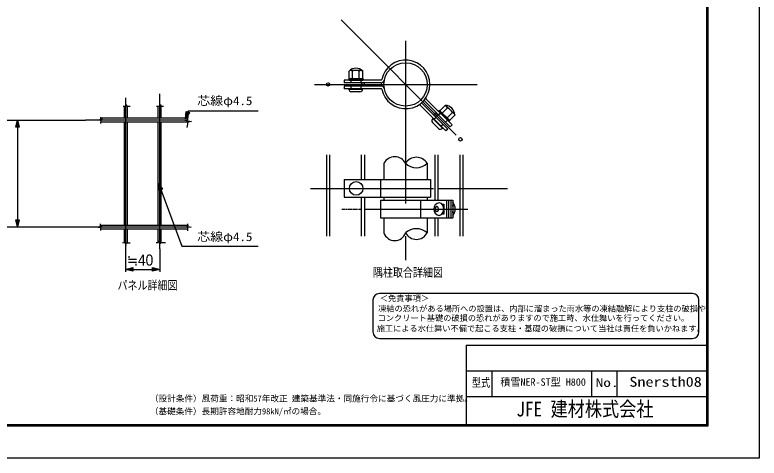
# Model space of a CAD drawing. Units: millimetres, scale not verified. Extents: x -1676 to 4264, y -2100 to 2100.
# Drawn here: x 1358 to 4264, y -2100 to -371 of the extents above; entities that cross this region are included whole.
import ezdxf
from ezdxf.enums import TextEntityAlignment as Align

# ---------------------------------------------------------------- set-up
doc = ezdxf.new("R2010")
doc.units = ezdxf.units.MM
doc.header["$LTSCALE"] = 20
doc.linetypes.add('USER1', pattern=[50.8, 31.75, -6.35, 6.35, -6.35])
doc.linetypes.add('USER2', pattern=[1.125, 0.75, -0.125, 0.125, -0.125])
doc.layers.add('0-1_WAKU', color=7, linetype='Continuous')
for name, color, linetype, lineweight in [('0-2_1', 7, 'Continuous', 25), ('0-3_0', 7, 'Continuous', 25), ('0-5_CENTLN-L', 4, 'USER1', 25), ('0-6_2', 7, 'Continuous', 25), ('0-7_D-TTL-TXT', 2, 'Continuous', 25)]:
    doc.layers.add(name, color=color, linetype=linetype, lineweight=lineweight)
doc.styles.add('ＭＳ ゴシック', font='')
doc.styles.add('ＭＳ Ｐゴシック', font='')
doc.styles.get('ＭＳ ゴシック').set_extended_font_data('MS Gothic')
doc.styles.get('ＭＳ Ｐゴシック').set_extended_font_data('MS PGothic')

msp = doc.modelspace()

# ---------------------------------------------------------------- linework, layer by layer
at = {"layer": '0-2_1', "color": 4, "linetype": 'USER1'}
for p, q in [((2631.64, -391.03), (3124.18, -883.56)), ((2883.54, -472.22), (2883.13, -1327.43)), ((2527.53, -642.37), (3224.08, -642.37)), ((2512.47, -1048.18), (2992.14, -1048.18)), ((3009.46, -1048.18), (3280.65, -1048.18)), ((2722.47, -1128.73), (3126.59, -1128.73))]:
    msp.add_line(p, q, dxfattribs=at)
at = {"layer": '0-2_1'}
for p, q in [((2787.98, -625.38), (2644.01, -625.38)), ((2644.01, -625.38), (2644.01, -635.71)), ((2787.98, -635.71), (2644.01, -635.71)), ((2718.1, -620.37), (2661.43, -620.37)), ((2661.43, -620.37), (2661.43, -625.37)), ((2669.84, -625.38), (2669.84, -635.71)), ((2708.59, -625.38), (2708.59, -635.71)), ((2718.1, -620.37), (2718.1, -625.37)), ((2787.98, -649.04), (2644.01, -649.04)), ((2644.01, -649.04), (2644.01, -659.38)), ((2787.98, -659.38), (2644.01, -659.38)), ((2669.84, -649.04), (2669.84, -659.38)), ((2708.59, -649.04), (2708.59, -659.38)), ((2938.93, -722.36), (3040.73, -824.16)), ((2946.23, -715.05), (3048.04, -816.85)), ((2955.66, -705.62), (3057.47, -807.42)), ((2962.97, -698.31), (3064.77, -800.12)), ((1784.27, -727.74), (1784.27, -774.33)), ((1796.27, -727.74), (1796.27, -774.33)), ((1917.6, -774.33), (1917.6, -727.74)), ((1929.6, -774.33), (1929.6, -727.74)), ((3019.11, -754.45), (3011.8, -761.76)), ((3011.8, -761.76), (3019.1, -754.45)), ((3015.38, -743.65), (3011.84, -747.18)), ((3011.84, -747.18), (3051.91, -787.25)), ((3011.84, -747.19), (3051.91, -787.26)), ((3015.38, -743.65), (3055.45, -783.72)), ((1796.27, -774.33), (1691.83, -774.33)), ((1962.94, -774.33), (1796.27, -774.33)), ((2032.71, -774.33), (1962.94, -774.33)), ((3002.38, -771.18), (2995.07, -778.48)), ((3046.51, -781.85), (3039.2, -789.16)), ((3055.45, -783.72), (3051.91, -787.25)), ((1796.27, -789.33), (1691.83, -789.33)), ((1784.27, -789.33), (1784.27, -1191)), ((1796.27, -789.33), (1796.27, -1191)), ((1962.94, -789.33), (1796.27, -789.33)), ((1917.6, -1191), (1917.6, -789.33)), ((1929.6, -1191), (1929.6, -789.33)), ((2032.71, -789.33), (1962.94, -789.33)), ((3029.77, -798.59), (3022.46, -805.89)), ((3064.77, -800.12), (3057.47, -807.42)), ((3048.04, -816.85), (3040.73, -824.16)), ((2574.47, -916.89), (2574.47, -1234.56)), ((2586.47, -916.89), (2586.47, -1234.56)), ((2710.47, -916.89), (2710.47, -1012.87)), ((2722.47, -916.89), (2722.47, -1012.87)), ((2997.46, -916.89), (2997.46, -1082.87)), ((3009.46, -916.89), (3009.46, -1082.87)), ((3094.75, -916.89), (3094.75, -1234.56)), ((3106.76, -916.89), (3106.76, -1234.56)), ((2643.6, -1012.87), (2980.58, -1012.87)), ((2785.69, -1012.87), (2785.69, -1082.87)), ((2980.58, -1012.87), (2980.58, -1082.87)), ((2643.6, -1082.87), (2980.58, -1082.87)), ((2710.47, -1082.87), (2710.47, -1234.56)), ((2722.47, -1082.87), (2722.47, -1234.56)), ((2785.69, -1093.42), (3043.14, -1093.42)), ((2785.69, -1093.42), (2785.69, -1163.42)), ((2941.34, -1093.42), (2941.34, -1163.42)), ((2997.46, -1082.87), (2997.46, -1093.42)), ((3009.46, -1082.87), (3009.46, -1093.42)), ((1691.83, -1191), (1796.27, -1191)), ((1796.27, -1191), (1962.94, -1191)), ((1962.94, -1191), (2032.71, -1191)), ((2785.69, -1163.42), (3043.14, -1163.42)), ((2997.46, -1163.42), (2997.46, -1234.56)), ((3009.46, -1163.42), (3009.46, -1234.56)), ((1691.83, -1206), (1796.27, -1206)), ((1784.27, -1206), (1784.27, -1259.91)), ((1796.27, -1206), (1962.94, -1206)), ((1796.27, -1206), (1796.27, -1259.91)), ((1917.6, -1259.91), (1917.6, -1206)), ((1929.6, -1259.91), (1929.6, -1206)), ((1962.94, -1206), (2032.71, -1206)), ((1790.27, -1284.97), (1790.27, -1304.97)), ((1923.6, -1283.64), (1923.6, -1303.64))]:
    msp.add_line(p, q, dxfattribs=at)
at = {"layer": '0-2_1', "color": 4}
for p, q in [((1789.95, -732.35), (1791.92, -721.48)), ((1791.92, -721.48), (1794.39, -727.41)), ((1924.1, -732.35), (1927.07, -720.98)), ((1927.07, -720.98), (1928.55, -726.91)), ((1780.56, -726.91), (1787.48, -726.91)), ((1787.48, -726.91), (1789.95, -732.35)), ((1794.39, -727.41), (1808.23, -727.41)), ((1910.27, -726.91), (1920.65, -727.41)), ((1920.65, -727.41), (1924.1, -732.35)), ((1928.55, -726.91), (1938.43, -726.91)), ((2023.83, -776.53), (2026.04, -747.76)), ((2028.25, -763.25), (2029.36, -748.86)), ((2036, -751.08), (2028.25, -763.25)), ((2034.29, -745.15), (2308.2, -745.15)), ((1071.13, -781.83), (1633.2, -781.83)), ((1361.22, -809.83), (1368.22, -781.83)), ((1368.22, -781.83), (1368.22, -1198.5)), ((1368.22, -781.83), (1375.22, -809.83)), ((1698.54, -777.31), (1687.67, -781.26)), ((1687.67, -781.26), (1694.09, -783.73)), ((1694.09, -783.73), (1691.62, -794.6)), ((2031.55, -780.36), (2020.93, -782.13)), ((2020.93, -782.13), (2047.48, -787.44)), ((2033.32, -764.43), (2031.55, -780.36)), ((1375.22, -809.83), (1361.22, -809.83)), ((1364.72, -809.83), (1368.22, -795.83)), ((1368.22, -795.83), (1371.72, -809.83)), ((2033.32, -789.21), (2029.78, -810.45)), ((2047.48, -787.44), (2033.32, -789.21)), ((1918.23, -1027.63), (2009.61, -1273.72)), ((1924.7, -1055.09), (1923.1, -1040.75)), ((1923.1, -1040.75), (1931.26, -1052.66)), ((1934.54, -1051.44), (1921.42, -1056.31)), ((1368.22, -1184.5), (1364.72, -1170.5)), ((1371.72, -1170.5), (1368.22, -1184.5)), ((1691.33, -1186.3), (1691.33, -1193.92)), ((2032.5, -1186.77), (2033.45, -1194.39)), ((1088.31, -1198.5), (1629.24, -1198.5)), ((1698.95, -1195.35), (1682.75, -1199.16)), ((1682.75, -1199.16), (1691.8, -1201.07)), ((1691.33, -1193.92), (1698.95, -1195.35)), ((1691.8, -1201.07), (1692.28, -1212.5)), ((2033.45, -1194.39), (2027.73, -1195.35)), ((2027.73, -1195.35), (2045.84, -1199.64)), ((1778.52, -1258.72), (1786.14, -1260.15)), ((1786.14, -1260.15), (1787.57, -1254.43)), ((1787.57, -1254.43), (1791.39, -1270.63)), ((1791.39, -1270.63), (1791.86, -1260.15)), ((1791.86, -1260.15), (1807.59, -1260.15)), ((1910.05, -1258.72), (1919.1, -1259.19)), ((1919.1, -1259.19), (1920.53, -1252.52)), ((1920.53, -1252.52), (1925.29, -1263.96)), ((1925.29, -1263.96), (1926.25, -1258.72)), ((1926.25, -1258.72), (1946.26, -1259.19)), ((2009.61, -1273.72), (2308.2, -1273.72)), ((1790.27, -1304.97), (1790.27, -1374)), ((1923.6, -1303.64), (1923.6, -1374)), ((1790.27, -1364), (1923.6, -1364)), ((1804.27, -1364), (1818.27, -1360.5)), ((1818.27, -1367.5), (1804.27, -1364)), ((1818.27, -1357), (1818.27, -1371)), ((1895.6, -1357), (1923.6, -1364)), ((1895.6, -1371), (1895.6, -1357)), ((1923.6, -1364), (1895.6, -1371))]:
    msp.add_line(p, q, dxfattribs=at)
at = {"layer": '0-2_1', "color": 4, "linetype": 'USER2'}
msp.add_line((2634.05, -1128.73), (2710.47, -1128.73), dxfattribs=at)
at = {"layer": '0-2_1', "color": 4}
for points in [[(2026.04, -747.76), (2039.32, -752.18), (2023.83, -776.53), (2034.29, -745.15)], [(1691.62, -770.39), (1691.62, -778.3), (1698.54, -777.31)], [(1921.42, -1056.31), (1918.23, -1027.63), (1934.54, -1051.44)], [(2045.84, -1199.64), (2032.02, -1201.07), (2032.5, -1213.93)], [(1818.27, -1371), (1790.27, -1364), (1818.27, -1357)], [(1895.6, -1360.5), (1909.6, -1364), (1895.6, -1367.5)]]:
    msp.add_lwpolyline(points, dxfattribs=at)
msp.add_lwpolyline([(1375.22, -1170.5), (1368.22, -1198.5), (1361.22, -1170.5)], close=True, dxfattribs=at)
at = {"layer": '0-2_1'}
for centre, radius in [((2883.54, -642.37), 84.67), ((2580.87, -642.38), 6.67), ((2716.87, -642.38), 6.67), ((3001.23, -760.62), 6.67), ((3097.4, -856.78), 6.67)]:
    msp.add_circle(centre, radius, dxfattribs=at)
for centre, radius, start, end in [((2883.54, -642.37), 94.97, 191.46846, 168.53416), ((2666.26, -584.98), 3.33, 270, 351.77787), ((2712.45, -584.98), 3.33, 188.21094, 270.00006), ((2787.98, -622.79), 2.58, 270, 344.23324), ((2787.98, -622.79), 12.92, 270, 344.23239), ((2883.54, -642.37), 94.97, 175.95909, 184.04198), ((2787.98, -661.96), 12.92, 15.7676, 90.00084), ((2787.98, -661.96), 2.58, 15.76676, 90), ((2964.8, -696.49), 2.58, 150.76894, 225), ((2937.1, -724.18), 2.58, 45, 119.23317), ((2937.1, -724.18), 12.92, 45, 49.52019), ((2964.8, -696.49), 12.92, 220.72842, 225), ((3044.03, -723.08), 3.33, 225, 306.77787), ((3076.69, -755.74), 3.33, 143.21094, 225.00006), ((3072.24, -1105.14), 3.33, 180, 261.77787), ((3072.24, -1151.33), 3.33, 98.21094, 180.00006)]:
    msp.add_arc(centre, radius, start, end, dxfattribs=at)
at = {"layer": '0-3_0'}
for p, q in [((2663.1, -625.38), (2716.43, -625.38)), ((2661.93, -660.86), (2715.27, -660.86)), ((2705.31, -670.84), (2671.89, -670.84)), ((3013.02, -748.36), (3050.73, -786.08)), ((2989.34, -775.62), (3026.86, -813.13)), ((3011.72, -814.39), (2988.08, -790.76)), ((2798.47, -950.02), (2798.47, -1012.87)), ((2967.8, -950.02), (2967.8, -1012.87)), ((2643.6, -1012.87), (2643.6, -1082.87)), ((2798.47, -1082.87), (2798.47, -1093.42)), ((2941.34, -1093.42), (2941.34, -1163.42)), ((2967.8, -1082.87), (2967.8, -1093.42)), ((3023.46, -1107.09), (3014.63, -1103.74)), ((3043.14, -1093.42), (3067.19, -1093.42)), ((3043.14, -1093.42), (3043.14, -1163.42)), ((3050.45, -1093.42), (3050.45, -1163.42)), ((3059.88, -1093.42), (3059.88, -1163.42)), ((3067.19, -1093.42), (3067.19, -1163.42)), ((2999.85, -1122.19), (2998.2, -1127.32)), ((2998.2, -1127.32), (2998.77, -1132.89)), ((2998.77, -1132.89), (3001.37, -1137.15)), ((3003.21, -1119.14), (2999.85, -1122.19)), ((3007.19, -1119.14), (3003.21, -1119.14)), ((3010.54, -1122.19), (3007.19, -1119.14)), ((3009.02, -1137.15), (3011.63, -1132.89)), ((3012.2, -1127.32), (3010.54, -1122.19)), ((3011.63, -1132.89), (3012.2, -1127.32)), ((3029.93, -1116.24), (3023.46, -1107.09)), ((3025.49, -1109.02), (3032.9, -1109.02)), ((3028.31, -1112.9), (3032.9, -1112.9)), ((3032.3, -1128.74), (3029.93, -1116.24)), ((3029.93, -1141.24), (3032.3, -1128.74)), ((3030.83, -1118.74), (3032.9, -1118.74)), ((3032.9, -1109.02), (3032.9, -1148.41)), ((3001.37, -1137.15), (3005.2, -1138.74)), ((3005.2, -1138.74), (3009.02, -1137.15)), ((3014.63, -1153.74), (3023.46, -1150.39)), ((3023.46, -1150.39), (3029.93, -1141.24)), ((3032.9, -1148.41), (3025.53, -1148.41)), ((3028.22, -1144.72), (3032.9, -1144.72)), ((3030.83, -1138.74), (3032.9, -1138.74)), ((2798.47, -1163.42), (2798.47, -1221.5)), ((2967.8, -1163.42), (2967.8, -1221.5)), ((3043.14, -1163.42), (3067.19, -1163.42)), ((3120.23, -1660), (3120.23, -1970)), ((3120.23, -1660), (4058.64, -1660)), ((3120.23, -1760), (4058.64, -1760)), ((3220.23, -1760), (3220.23, -1860)), ((3608.64, -1760), (3608.64, -1860)), ((3708.64, -1760), (3708.64, -1860)), ((3120.23, -1860), (4058.64, -1860))]:
    msp.add_line(p, q, dxfattribs=at)
at = {"layer": '0-3_0', "color": 3}
msp.add_lwpolyline([(-1676.36, 2100), (4263.64, 2100), (4263.64, -2100), (-1676.36, -2100)], close=True, dxfattribs=at)
at = {"layer": '0-3_0'}
for points in [[(-1476.36, 1975), (4063.64, 1975), (4063.64, -1975), (-1476.36, -1975)], [(-1475.11, 1973.75), (4062.39, 1973.75), (4062.39, -1973.75), (-1475.11, -1973.75)], [(-1473.86, 1972.5), (4061.14, 1972.5), (4061.14, -1972.5), (-1473.86, -1972.5)], [(-1472.61, 1971.25), (4059.89, 1971.25), (4059.89, -1971.25), (-1472.61, -1971.25)], [(-1471.36, 1970), (4058.64, 1970), (4058.64, -1970), (-1471.36, -1970)]]:
    msp.add_lwpolyline(points, close=True, dxfattribs=at)
msp.add_circle((2690.36, -1048.18), 26.6, dxfattribs=at)
for centre, radius, start, end in [((2689.37, -618.27), 38.59, 46.28861, 133.71139), ((2671.89, -660.89), 9.95, 179.83282, 270), ((2705.31, -660.89), 9.95, 270, 0.16718), ((3036.84, -762.97), 38.59, 1.28861, 88.71139), ((2995.12, -783.72), 9.95, 125.47458, 225), ((3018.76, -807.36), 9.95, 225, 324.52542), ((2840.8, -972.53), 47.95, 28.00786, 151.98856), ((2925.47, -976.71), 50.05, 32.23597, 147.76662), ((2925.47, -907.01), 60.35, 225.45009, 314.54629), ((3018.37, -1128.74), 25.28, 98.52802, 261.47198), ((3038.95, -1128.26), 38.59, 317.03914, 42.96086), ((2925.47, -1268.56), 63.3, 48.02824, 131.97208), ((2840.8, -1206.72), 44.84, 199.24879, 340.75375), ((2925.47, -1199.06), 47.91, 207.92526, 332.07547)]:
    msp.add_arc(centre, radius, start, end, dxfattribs=at)
at = {"layer": '0-5_CENTLN-L'}
for p, q in [((1790.27, -694.32), (1790.27, -1284.97)), ((1923.6, -1283.64), (1923.6, -679.78)), ((2022.73, -781.83), (1633.2, -781.83)), ((1629.24, -1198.5), (2033.27, -1198.5))]:
    msp.add_line(p, q, dxfattribs=at)
at = {"layer": '0-6_2'}
for p, q in [((2666.28, -588.31), (2662.71, -590.38)), ((2662.71, -620.26), (2662.71, -590.38)), ((2712.47, -588.31), (2666.28, -588.31)), ((2676.04, -620.26), (2676.04, -590.38)), ((2702.71, -620.26), (2702.71, -590.38)), ((2712.47, -588.31), (2716.04, -590.38)), ((2716.04, -620.26), (2716.04, -590.38)), ((2663.1, -625.37), (2716.43, -625.37)), ((2675.27, -659.75), (2675.27, -661.01)), ((2701.93, -659.53), (2701.93, -661.01)), ((3016.58, -745.52), (3037.7, -724.39)), ((3041.69, -725.45), (3037.7, -724.39)), ((3074.35, -758.11), (3041.69, -725.45)), ((3050.73, -786.08), (3013.02, -748.36)), ((3055.06, -782.81), (3017.34, -745.1)), ((3026, -754.94), (3047.13, -733.82)), ((3044.86, -773.8), (3065.99, -752.67)), ((2999.56, -783.22), (2998.67, -784.11)), ((3054.29, -783.23), (3075.42, -762.1)), ((3074.35, -758.11), (3075.42, -762.1)), ((3018.57, -801.92), (3017.52, -802.97)), ((3068.9, -1151.35), (3067.19, -1154.32))]:
    msp.add_line(p, q, dxfattribs=at)
msp.add_lwpolyline([(3068.9, -1151.35), (3068.9, -1105.16), (3067.19, -1102.19)], dxfattribs=at)
for centre, radius, start, end in [((2666.28, -612.42), 24.11, 66.12587, 90.00027), ((2689.35, -632.37), 44.06, 72.36212, 107.59195), ((2712.47, -612.42), 24.11, 90, 113.89252), ((3024.64, -742.5), 24.11, 21.12587, 45.00027), ((3026.85, -772.92), 44.06, 27.36212, 62.59195), ((3057.3, -775.16), 24.11, 45, 68.89252), ((3044.8, -1105.16), 24.11, 338.21883, 0.00027), ((3024.85, -1128.24), 44.06, 343.94305, 16.05695), ((3044.8, -1151.35), 24.11, 0, 21.75861)]:
    msp.add_arc(centre, radius, start, end, dxfattribs=at)
at = {"layer": '0-7_D-TTL-TXT'}
for p, q in [((4003.86, -1458.13), (2781.08, -1458.13)), ((2756.08, -1483.13), (2756.08, -1608.13)), ((4028.86, -1608.13), (4028.86, -1483.13)), ((2781.08, -1633.13), (4003.86, -1633.13))]:
    msp.add_line(p, q, dxfattribs=at)
for centre, start, end in [((2781.08, -1483.13), 90, 180), ((4003.86, -1483.13), 0, 90), ((2781.08, -1608.13), 180, 270), ((4003.86, -1608.13), 270, 0)]:
    msp.add_arc(centre, 25, start, end, dxfattribs=at)

# ---------------------------------------------------------------- texts
at = {"layer": '0-1_WAKU', "style": 'ＭＳ ゴシック'}
msp.add_text('積雪NER-ST型 H800', height=28.86, dxfattribs=at).set_placement((3253.11, -1826.41), align=Align.BOTTOM_LEFT)
at = {"layer": '0-1_WAKU', "style": 'ＭＳ ゴシック', "width": 1.2}
msp.add_text('Snersth08', height=38.48, dxfattribs=at).set_placement((3757.07, -1833.32), align=Align.BOTTOM_LEFT)
at = {"layer": '0-2_1', "color": 4, "style": 'ＭＳ ゴシック', "width": 0.85}
msp.add_text('隅柱取合詳細図', height=33.72, dxfattribs=at).set_placement((2755.64, -1403.2), align=Align.BOTTOM_LEFT)
at = {"layer": '0-2_1', "style": 'ＭＳ ゴシック', "width": 0.85}
for s, height, p in [('パネル詳細図', 33.67, (1758.65, -1453.15)), ('JFE 建材株式会社', 57.73, (3315.87, -1954.79))]:
    msp.add_text(s, height=height, dxfattribs=at).set_placement(p, align=Align.BOTTOM_LEFT)
at = {"layer": '0-3_0', "color": 4}
for s, height, style, width, p in [('芯線φ4.5', 33.72, 'ＭＳ ゴシック', 1.1, (2070.03, -733.42)), ('芯線φ4.5', 33.72, 'ＭＳ ゴシック', 1.1, (2070.03, -1263.81)), ('≒40', 43.38, 'ＭＳ Ｐゴシック', 0.95, (1795.6, -1362.29))]:
    msp.add_text(s, height=height, dxfattribs=dict(at, style=style, width=width)).set_placement(p, align=Align.BOTTOM_LEFT)
at = {"layer": '0-3_0', "style": 'ＭＳ ゴシック'}
for s, width, p in [('型式', 0.75, (3142.52, -1832.59)), ('No.', 1.3, (3625.6, -1832.59))]:
    msp.add_text(s, height=33.67, dxfattribs=dict(at, width=width)).set_placement(p, align=Align.BOTTOM_LEFT)
at = {"layer": '0-7_D-TTL-TXT', "color": 7, "style": 'ＭＳ ゴシック'}
for s, height, p in [('＜免責事項＞ \u3000\u3000', 22.87, (2782.94, -1495.22)), ('凍結の恐れがある場所への設置は、内部に溜まった雨水等の凍結融解により支柱の破損や', 22.87, (2776.17, -1535.47)), ('コンクリート基礎の破損の恐れがありますので施工時、水仕舞いを行ってください。', 22.87, (2774.12, -1572.18)), ('施工による水仕舞い不備で起こる支柱・基礎の破損について当社は責任を負いかねます。 ', 22.87, (2770.62, -1612.93)), ('（設計条件）風荷重：昭和57年改正 建築基準法・同施行令に基づく風圧力に準拠。', 24.05, (1884.93, -1886.8)), ('（基礎条件）長期許容地耐力98kN/㎡の場合。', 24.05, (1884.93, -1936.8))]:
    msp.add_text(s, height=height, dxfattribs=at).set_placement(p, align=Align.BOTTOM_LEFT)

doc.saveas('drawing.dxf')
